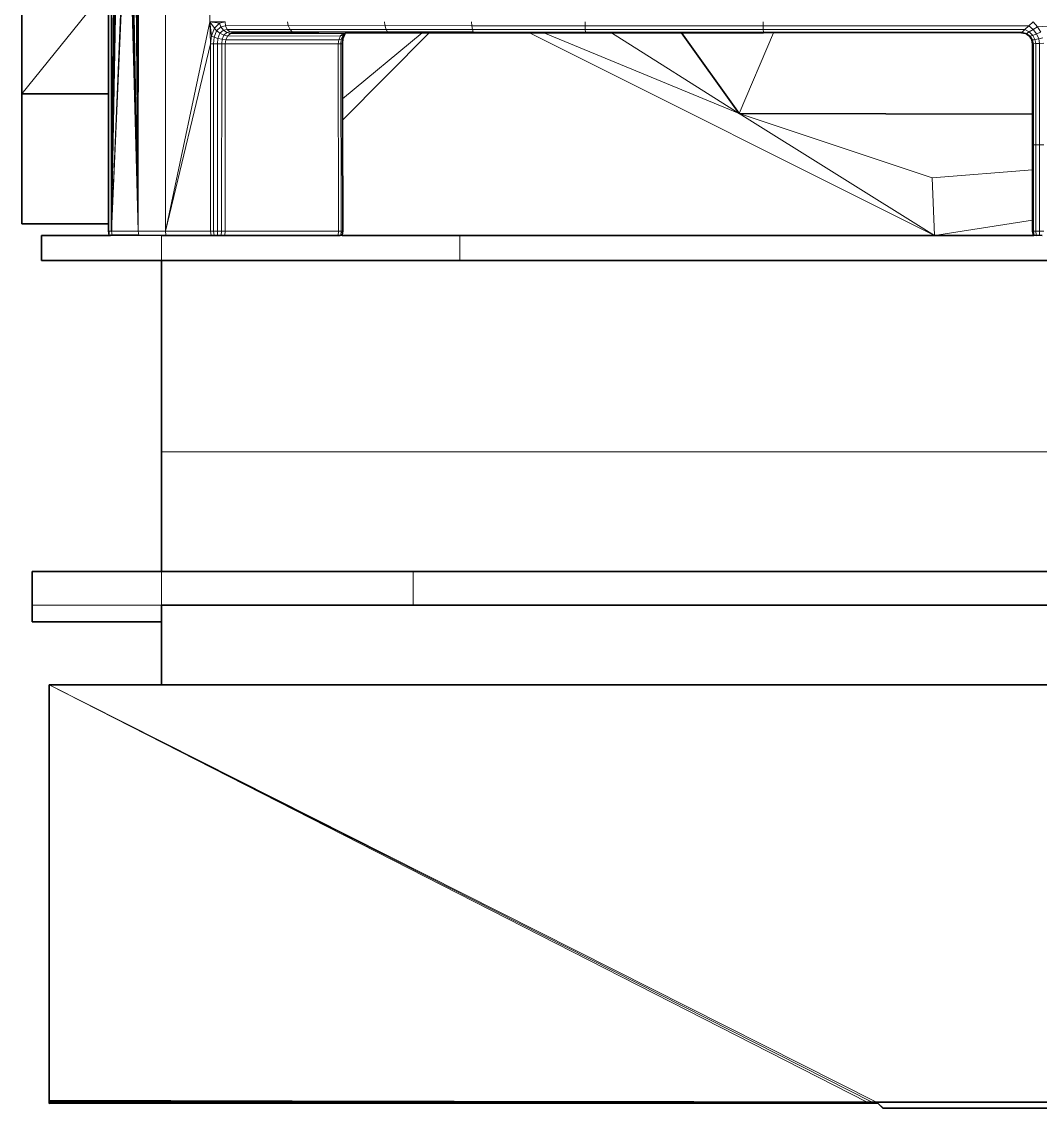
# Model space of a CAD drawing. Header units: inches. Extents: x 1 to 101, y 1 to 36.
# Drawn here: x 77.549 to 82.143, y 5.051 to 9.954 of the extents above; entities that cross this region are included whole.
import ezdxf

# ---------------------------------------------------------------- set-up
doc = ezdxf.new("R2010")
doc.units = ezdxf.units.IN
doc.header["$MEASUREMENT"] = 0
doc.layers.add('Default', color=7, linetype='Continuous')

msp = doc.modelspace()

# ---------------------------------------------------------------- linework, layer by layer
at = {"layer": 'Default', "color": 8, "lineweight": 0, "true_color": 0x7b7b7b, "transparency": 33554687}
for p, q in [((78.0745, 9.2099), (78.0899, 24.8144)), ((78.1973, 24.8144), (78.1974, 9.0087)), ((78.0745, 9.0087), (78.0745, 9.2099)), ((78.1974, 9.0087), (78.0745, 9.0087))]:
    msp.add_line(p, q, dxfattribs=at).dxf.unprotected_set("ltscale", 0)
at = {"layer": 'Default', "color": 251, "lineweight": 0, "true_color": 0x676767, "transparency": 33554687}
for p, q in [((78.0899, 24.8144), (78.0745, 9.2099)), ((78.0745, 9.2099), (78.0432, 16.4043)), ((78.0432, 16.4043), (78.0745, 9.2099)), ((78.0745, 9.2099), (78.0443, 15.4523)), ((78.0443, 15.4523), (78.0745, 9.2099)), ((78.0443, 15.4523), (78.0745, 9.2099)), ((78.0745, 9.2099), (78.0375, 13.5094)), ((78.0375, 13.5094), (78.0745, 9.2099)), ((78.0745, 9.2099), (78.0375, 13.5094)), ((78.0745, 9.0087), (78.0437, 12.5543)), ((78.0745, 9.2099), (78.0745, 9.0087))]:
    msp.add_line(p, q, dxfattribs=at).dxf.unprotected_set("ltscale", 0)
at = {"layer": 'Default', "color": 7, "lineweight": 15, "ltscale": 5.289577, "transparency": 33554687}
for p, q in [((78.0745, 9.2099), (78.0899, 24.8144)), ((78.1973, 24.8144), (78.1974, 9.0087)), ((78.3979, 9.9536), (78.4276, 24.8144)), ((78.0194, 16.41), (77.9535, 9.0087)), ((78.0745, 9.2099), (78.0432, 16.4043)), ((77.9535, 9.0087), (78.0193, 15.462)), ((78.0443, 15.4523), (78.0745, 9.2099)), ((78.0212, 13.5307), (77.9535, 9.0087)), ((78.0745, 9.2099), (78.0375, 13.5094)), ((77.9535, 9.0087), (78.0212, 12.5917)), ((78.0437, 12.5543), (78.0745, 9.0087)), ((78.0219, 10.6724), (77.9535, 9.0087)), ((78.023, 10.6557), (77.9535, 9.0087)), ((78.0745, 9.0087), (78.0422, 10.6466)), ((77.9535, 9.0087), (78.0263, 10.6379)), ((78.03, 10.6294), (78.0745, 9.0087)), ((78.0344, 10.6276), (78.0745, 9.0087)), ((78.0745, 9.0087), (78.0372, 10.6304)), ((78.04, 10.637), (78.0745, 9.0087)), ((77.5487, 9.6289), (77.9399, 10.1121)), ((78.1974, 9.0087), (78.3979, 9.9536)), ((78.4662, 9.9537), (78.3979, 9.9536)), ((78.3979, 9.9536), (78.4003, 9.8537)), ((78.3979, 9.9536), (78.4042, 9.8904)), ((78.4413, 9.9466), (78.3979, 9.9536)), ((78.3979, 9.9536), (78.4187, 9.9243)), ((78.4413, 9.9466), (78.4662, 9.9537)), ((78.4662, 9.9537), (78.4681, 9.9353)), ((78.751, 9.9368), (78.7475, 9.9537)), ((79.1856, 9.9537), (79.1869, 9.9379)), ((79.5782, 9.9537), (79.5791, 9.9353)), ((80.09, 9.9353), (80.0896, 9.9537)), ((80.8935, 9.9537), (80.8937, 9.9353)), ((82.091, 9.935), (82.1105, 9.9538)), ((82.1105, 9.9538), (82.1306, 9.9308)), ((82.1306, 9.9308), (83.3157, 9.9988)), ((78.4042, 9.8904), (78.4187, 9.9243)), ((78.416, 9.8843), (78.4279, 9.912)), ((78.4187, 9.9243), (78.4413, 9.9466)), ((78.4187, 9.9243), (78.4279, 9.912)), ((78.4279, 9.912), (78.447, 9.9306)), ((78.4279, 9.912), (78.4346, 9.9075)), ((78.4346, 9.9075), (78.4428, 9.9022)), ((78.4413, 9.9466), (78.447, 9.9306)), ((78.4428, 9.9022), (78.4584, 9.9157)), ((78.447, 9.9306), (78.4681, 9.9353)), ((78.447, 9.9306), (78.4584, 9.9157)), ((78.4584, 9.9157), (78.4757, 9.9184)), ((78.4584, 9.9157), (78.4736, 9.9051)), ((78.4736, 9.9051), (78.4604, 9.8932)), ((78.4681, 9.9353), (78.751, 9.9368)), ((78.4681, 9.9353), (78.4757, 9.9184)), ((78.4881, 9.9078), (78.4736, 9.9051)), ((78.4736, 9.9051), (78.4897, 9.9003)), ((78.4757, 9.9184), (78.7592, 9.9186)), ((78.4757, 9.9184), (78.4881, 9.9078)), ((78.4881, 9.9078), (78.6155, 9.9076)), ((78.5018, 9.9038), (78.4881, 9.9078)), ((78.5018, 9.9038), (78.4954, 9.902)), ((78.6155, 9.9076), (78.7686, 9.9081)), ((78.751, 9.9368), (79.1869, 9.9379)), ((78.7592, 9.9186), (78.751, 9.9368)), ((78.7592, 9.9186), (79.1928, 9.919)), ((78.7686, 9.9081), (78.7592, 9.9186)), ((78.7686, 9.9081), (79.1993, 9.9082)), ((78.7777, 9.9038), (78.7686, 9.9081)), ((79.387, 9.9038), (78.9956, 9.5094)), ((79.1869, 9.9379), (79.1928, 9.919)), ((79.1869, 9.9379), (79.5791, 9.9353)), ((79.1928, 9.919), (79.1993, 9.9082)), ((79.1928, 9.919), (79.5817, 9.9184)), ((79.1993, 9.9082), (79.2056, 9.9038)), ((79.1993, 9.9082), (79.5854, 9.9073)), ((79.5791, 9.9353), (79.5817, 9.9184)), ((79.5791, 9.9353), (80.09, 9.9353)), ((79.5817, 9.9184), (79.5854, 9.9073)), ((79.5817, 9.9184), (80.0907, 9.9184)), ((79.5854, 9.9073), (79.5894, 9.9038)), ((79.5854, 9.9073), (80.0916, 9.9072)), ((80.7856, 9.54), (79.9033, 9.9037)), ((80.0907, 9.9184), (80.09, 9.9353)), ((80.09, 9.9353), (80.8937, 9.9353)), ((80.0916, 9.9072), (80.0907, 9.9184)), ((80.0907, 9.9184), (80.8939, 9.9183)), ((80.0925, 9.9037), (80.0916, 9.9072)), ((80.0916, 9.9072), (80.8941, 9.9072)), ((80.2096, 9.9037), (80.7856, 9.54)), ((80.9398, 9.9037), (80.7856, 9.54)), ((80.8937, 9.9353), (80.8939, 9.9183)), ((80.8937, 9.9353), (82.091, 9.935)), ((80.8939, 9.9183), (80.8941, 9.9072)), ((80.8939, 9.9183), (82.0736, 9.9182)), ((80.8941, 9.9072), (80.8941, 9.9037)), ((80.8941, 9.9072), (82.0622, 9.9072)), ((80.8941, 9.9037), (80.9398, 9.9037)), ((80.9398, 9.9037), (82.0585, 9.9037)), ((82.0622, 9.9072), (82.0585, 9.9037)), ((82.0585, 9.9037), (82.0585, 9.9023)), ((82.0585, 9.9037), (82.077, 9.9002)), ((82.0622, 9.9072), (82.0736, 9.9182)), ((82.0812, 9.9009), (82.0622, 9.9072)), ((82.0736, 9.9182), (82.091, 9.935)), ((82.0736, 9.9182), (82.0931, 9.9074)), ((82.0812, 9.9009), (82.0931, 9.9074)), ((82.091, 9.935), (82.1109, 9.9184)), ((82.0931, 9.9074), (82.1109, 9.9184)), ((82.0931, 9.9074), (82.1093, 9.892)), ((82.1109, 9.9184), (82.1306, 9.9308)), ((82.1109, 9.9184), (82.1268, 9.8985)), ((82.1268, 9.8985), (82.146, 9.906)), ((82.1306, 9.9308), (82.146, 9.906)), ((78.4042, 9.8904), (78.4003, 9.8537)), ((78.416, 9.8843), (78.4042, 9.8904)), ((78.4132, 9.8537), (78.416, 9.8843)), ((78.4332, 9.8786), (78.416, 9.8843)), ((78.4316, 9.8537), (78.4332, 9.8786)), ((78.4332, 9.8786), (78.4428, 9.9022)), ((78.4524, 9.8744), (78.4332, 9.8786)), ((78.4604, 9.8932), (78.4428, 9.9022)), ((78.4524, 9.8744), (78.451, 9.8537)), ((78.4604, 9.8932), (78.4524, 9.8744)), ((78.469, 9.8721), (78.4524, 9.8744)), ((78.4604, 9.8932), (78.468, 9.8914)), ((78.4666, 9.8537), (78.469, 9.8721)), ((78.4769, 9.8891), (78.468, 9.8914)), ((78.4769, 9.8891), (78.469, 9.8721)), ((78.469, 9.8721), (78.9786, 9.8723)), ((78.4897, 9.9003), (78.4769, 9.8891)), ((78.4769, 9.8891), (78.9872, 9.8893)), ((78.4897, 9.9003), (78.4954, 9.902)), ((78.4897, 9.9003), (79.0002, 9.9005)), ((78.9786, 9.8723), (78.9759, 9.854)), ((78.9786, 9.8723), (78.9872, 9.8893)), ((78.99, 9.8745), (78.9786, 9.8723)), ((78.9872, 9.8893), (79.0002, 9.9005)), ((78.9872, 9.8893), (78.9989, 9.8936)), ((78.9883, 9.8539), (78.99, 9.8745)), ((78.99, 9.8745), (78.9989, 9.8936)), ((78.9965, 9.8786), (78.99, 9.8745)), ((82.077, 9.9002), (82.0812, 9.9009)), ((82.077, 9.9002), (82.077, 9.8988)), ((82.0839, 9.8943), (82.077, 9.9002)), ((82.0978, 9.8885), (82.0812, 9.9009)), ((82.0939, 9.8891), (82.0839, 9.8943)), ((82.0939, 9.8877), (82.0939, 9.8891)), ((82.0939, 9.8891), (82.0978, 9.8885)), ((82.0993, 9.8795), (82.0939, 9.8877)), ((82.0978, 9.8885), (82.1093, 9.892)), ((82.1086, 9.8717), (82.0978, 9.8885)), ((82.105, 9.8721), (82.0993, 9.8795)), ((82.1086, 9.8717), (82.105, 9.8721)), ((82.1144, 9.8726), (82.1086, 9.8717)), ((82.1121, 9.854), (82.1086, 9.8717)), ((82.1093, 9.892), (82.1268, 9.8985)), ((82.1193, 9.8735), (82.1093, 9.892)), ((82.1233, 9.8548), (82.1121, 9.854)), ((82.1144, 9.8726), (82.1193, 9.8735)), ((82.1369, 9.877), (82.1193, 9.8735)), ((82.1233, 9.8548), (82.1193, 9.8735)), ((82.1233, 9.8548), (82.1232, 9.3979)), ((82.1403, 9.8559), (82.1233, 9.8548)), ((82.1268, 9.8985), (82.1369, 9.877)), ((82.1554, 9.8809), (82.1369, 9.877)), ((82.1369, 9.877), (82.1403, 9.8559)), ((82.1403, 9.8559), (82.1401, 9.3979)), ((82.1585, 9.857), (82.1403, 9.8559)), ((78.4003, 9.8537), (78.1974, 9.0087)), ((78.4132, 9.8537), (78.4003, 9.8537)), ((78.4004, 9.0087), (78.4003, 9.8537)), ((78.4316, 9.8537), (78.4132, 9.8537)), ((78.414, 9.0087), (78.4132, 9.8537)), ((78.451, 9.8537), (78.4316, 9.8537)), ((78.4316, 9.0087), (78.4316, 9.8537)), ((78.4502, 9.0087), (78.451, 9.8537)), ((78.451, 9.8537), (78.4666, 9.8537)), ((78.4665, 9.0087), (78.4666, 9.8537)), ((78.4666, 9.8537), (78.9759, 9.854)), ((78.9759, 9.854), (78.9776, 9.0085)), ((78.9883, 9.8539), (78.9759, 9.854)), ((78.9949, 9.8538), (78.9883, 9.8539)), ((78.9903, 9.0085), (78.9883, 9.8539)), ((82.1085, 9.8536), (82.1121, 9.854)), ((82.1121, 9.854), (82.112, 9.3979)), ((81.6657, 8.9897), (80.7856, 9.54)), ((80.7856, 9.54), (81.6552, 9.2491)), ((82.112, 9.3979), (82.1085, 9.3979)), ((82.112, 9.3979), (82.1123, 9.0088)), ((82.1232, 9.3979), (82.112, 9.3979)), ((82.1401, 9.3979), (82.1232, 9.3979)), ((82.1232, 9.3979), (82.1232, 9.0087)), ((82.1401, 9.3979), (82.1394, 9.0087)), ((82.1585, 9.3978), (82.1401, 9.3979)), ((81.6552, 9.2491), (82.1085, 9.2861)), ((81.6657, 8.9897), (81.6552, 9.2491)), ((78.0745, 9.0087), (78.0745, 9.2099)), ((81.6657, 8.9897), (82.1085, 9.0583)), ((77.9535, 9.0087), (77.9399, 9.0087)), ((77.9535, 9.0087), (77.957, 8.99)), ((77.9535, 9.0087), (78.0745, 9.0087)), ((78.1974, 9.0087), (78.0745, 9.0087)), ((78.0745, 9.0087), (78.0775, 8.9903)), ((78.0775, 8.9903), (78.1991, 8.9927)), ((78.1798, 8.9897), (78.1798, 8.8759)), ((78.1991, 8.9927), (78.1974, 9.0087)), ((78.1974, 9.0087), (78.4004, 9.0087)), ((78.2011, 8.9897), (78.1991, 8.9927)), ((78.1991, 8.9927), (78.3904, 8.9897)), ((78.4032, 8.9897), (78.4004, 9.0087)), ((78.4004, 9.0087), (78.414, 9.0087)), ((78.4166, 8.9898), (78.414, 9.0087)), ((78.414, 9.0087), (78.4316, 9.0087)), ((78.4166, 8.9898), (78.4319, 8.9914)), ((78.4316, 9.0087), (78.4319, 8.9914)), ((78.4316, 9.0087), (78.4502, 9.0087)), ((78.4319, 8.9914), (78.432, 8.9897)), ((78.4319, 8.9914), (78.4484, 8.9898)), ((78.4502, 9.0087), (78.4484, 8.9898)), ((78.4665, 9.0087), (78.4502, 9.0087)), ((78.4665, 9.0087), (78.4644, 8.9897)), ((78.9776, 9.0085), (78.4665, 9.0087)), ((78.9755, 8.9897), (78.9776, 9.0085)), ((78.9776, 9.0085), (78.9903, 9.0085)), ((78.9879, 8.9899), (78.9903, 9.0085)), ((78.9903, 9.0085), (78.9967, 9.0085)), ((79.5255, 8.8759), (79.5255, 8.9897)), ((82.1123, 9.0088), (82.1085, 9.0088)), ((82.116, 8.99), (82.1123, 9.0088)), ((82.1123, 9.0088), (82.1232, 9.0087)), ((82.116, 8.99), (82.1246, 8.9916)), ((82.1232, 9.0087), (82.1246, 8.9916)), ((82.1232, 9.0087), (82.1394, 9.0087)), ((82.1252, 8.9897), (82.1246, 8.9916)), ((82.1246, 8.9916), (82.1398, 8.99)), ((82.1394, 9.0087), (82.1398, 8.99)), ((82.1394, 9.0087), (82.1585, 9.0087)), ((100.5311, 8.0125), (78.1798, 8.0125)), ((78.1798, 7.3212), (78.1798, 7.4729)), ((79.3149, 7.4729), (79.3149, 7.3212)), ((77.5964, 7.3212), (78.1798, 7.3212)), ((77.6722, 6.9617), (81.363, 5.0788)), ((81.385, 5.0788), (77.6722, 6.9617)), ((81.4043, 5.0787), (77.6722, 6.9617)), ((80.4139, 5.0801), (77.6722, 5.0877)), ((81.363, 5.0773), (77.6722, 5.0736)), ((81.4341, 5.0513), (81.4331, 5.051))]:
    msp.add_line(p, q, dxfattribs=at)
at = {"layer": 'Default', "color": 252, "lineweight": 0, "true_color": 0x909090, "transparency": 33554687}
for p, q in [((78.1974, 9.0087), (78.1973, 24.8144)), ((78.1973, 24.8144), (78.3979, 9.9536)), ((78.3979, 9.9536), (78.1974, 9.0087)), ((78.1991, 8.9927), (78.1974, 9.0087)), ((78.1974, 9.0087), (78.4004, 9.0087)), ((78.3904, 8.9897), (78.1991, 8.9927)), ((78.4032, 8.9897), (78.3904, 8.9897)), ((78.4004, 9.0087), (78.4032, 8.9897))]:
    msp.add_line(p, q, dxfattribs=at).dxf.unprotected_set("ltscale", 0)
at = {"layer": 'Default', "color": 252, "lineweight": 0, "true_color": 0x919191, "transparency": 33554687}
for p, q in [((78.3979, 9.9536), (78.1973, 24.8144)), ((78.4276, 24.8144), (78.3979, 9.9536)), ((78.1974, 9.0087), (78.3979, 9.9536)), ((78.3979, 9.9536), (78.4003, 9.8537)), ((78.4003, 9.8537), (78.1974, 9.0087)), ((78.1974, 9.0087), (78.4003, 9.8537)), ((78.4004, 9.0087), (78.4003, 9.8537)), ((78.4003, 9.8537), (78.4132, 9.8537)), ((78.4003, 9.8537), (78.4004, 9.0087)), ((78.4132, 9.8537), (78.414, 9.0087)), ((78.4004, 9.0087), (78.1974, 9.0087)), ((78.414, 9.0087), (78.4004, 9.0087))]:
    msp.add_line(p, q, dxfattribs=at).dxf.unprotected_set("ltscale", 0)
at = {"layer": 'Default', "color": 253, "lineweight": 0, "true_color": 0x9e9e9e, "transparency": 33554687}
for p, q in [((78.3979, 9.9536), (78.4276, 24.8144)), ((78.4662, 9.9537), (78.3979, 9.9536))]:
    msp.add_line(p, q, dxfattribs=at).dxf.unprotected_set("ltscale", 0)
at = {"layer": 'Default', "color": 254, "lineweight": 0, "true_color": 0xcccccc, "transparency": 33554687}
for p, q in [((77.9551, 24.5661), (77.9535, 9.0087)), ((77.9399, 9.6289), (77.9399, 10.1121)), ((80.0907, 9.9184), (80.09, 9.9353)), ((80.09, 9.9353), (80.8937, 9.9353)), ((80.0916, 9.9072), (80.0907, 9.9184)), ((80.0907, 9.9184), (80.8939, 9.9183)), ((80.8939, 9.9183), (80.0907, 9.9184)), ((80.8941, 9.9072), (80.0916, 9.9072)), ((80.7856, 9.54), (80.2096, 9.9037)), ((80.2096, 9.9037), (80.5244, 9.9037)), ((80.5244, 9.9037), (80.7856, 9.54)), ((80.8937, 9.9353), (80.8939, 9.9183)), ((80.8939, 9.9183), (80.8941, 9.9072)), ((77.5487, 9.6289), (77.9399, 9.6289)), ((77.5487, 9.0415), (77.5487, 9.6289)), ((77.9399, 9.0415), (77.9399, 9.6289)), ((77.9399, 9.6289), (77.9399, 9.0415)), ((81.6657, 8.9897), (80.7856, 9.54)), ((80.7856, 9.54), (81.6552, 9.2491)), ((81.6552, 9.2491), (80.7856, 9.54)), ((80.7856, 9.54), (82.1085, 9.5364)), ((82.1085, 9.5364), (82.1085, 9.3979)), ((82.1085, 9.3979), (82.1085, 9.2861)), ((82.1085, 9.2861), (82.1085, 9.3979)), ((82.1085, 9.3979), (82.112, 9.3979)), ((82.112, 9.3979), (82.1123, 9.0088)), ((82.1123, 9.0088), (82.112, 9.3979)), ((82.112, 9.3979), (82.1232, 9.3979)), ((82.1232, 9.3979), (82.1232, 9.0087)), ((82.1232, 9.0087), (82.1232, 9.3979)), ((82.1232, 9.3979), (82.1401, 9.3979)), ((82.1401, 9.3979), (82.1394, 9.0087)), ((81.6552, 9.2491), (82.1085, 9.2861)), ((82.1085, 9.2861), (81.6552, 9.2491)), ((82.1085, 9.2861), (82.1085, 9.0583)), ((82.1085, 9.0583), (82.1085, 9.2861)), ((81.6552, 9.2491), (81.6657, 8.9897)), ((81.6657, 8.9897), (81.6552, 9.2491)), ((77.9399, 9.0415), (77.5487, 9.0415)), ((77.9399, 9.0087), (77.9399, 9.0415)), ((82.1085, 9.0583), (81.6657, 8.9897)), ((81.6657, 8.9897), (82.1085, 9.0583)), ((82.1085, 9.0583), (82.1085, 9.0088)), ((82.1085, 9.0088), (82.1085, 9.0583)), ((77.6372, 8.8759), (77.6372, 8.9897)), ((77.6372, 8.9897), (77.943, 8.9897)), ((77.9535, 9.0087), (77.9399, 9.0087)), ((77.943, 8.9897), (77.9472, 8.9897)), ((77.9472, 8.9897), (77.9504, 8.9899)), ((77.9504, 8.9899), (77.957, 8.99)), ((77.957, 8.99), (78.0775, 8.9903)), ((78.0775, 8.9903), (78.1798, 8.9897)), ((78.1798, 8.9897), (78.1798, 8.8759)), ((79.5255, 8.8759), (79.5255, 8.9897)), ((79.5255, 8.9897), (81.6657, 8.9897)), ((82.1123, 8.9897), (81.6657, 8.9897)), ((81.6657, 8.9897), (82.1123, 8.9897)), ((82.1085, 9.0088), (82.1123, 8.9897)), ((82.1123, 9.0088), (82.1085, 9.0088)), ((82.1232, 9.0087), (82.1123, 9.0088)), ((82.1123, 8.9897), (82.116, 8.99)), ((82.116, 8.99), (82.1252, 8.9897)), ((82.1394, 9.0087), (82.1232, 9.0087)), ((82.1252, 8.9897), (82.1398, 8.99)), ((82.1398, 8.99), (82.151, 8.9897)), ((78.1798, 8.8759), (77.6372, 8.8759)), ((78.1798, 8.0125), (78.1798, 8.8759)), ((78.1798, 8.8759), (79.5255, 8.8759)), ((98.9519, 8.8759), (79.5255, 8.8759)), ((79.5255, 8.8759), (98.9519, 8.8759)), ((100.5311, 8.0125), (78.1798, 8.0125)), ((78.1798, 8.0125), (100.5311, 8.0125)), ((78.1798, 7.4729), (78.1798, 8.0125)), ((77.5964, 7.3212), (77.5964, 7.4729)), ((77.5964, 7.4729), (78.1798, 7.4729)), ((79.3149, 7.4729), (78.1798, 7.4729)), ((78.1798, 7.4729), (78.1798, 7.3212)), ((99.2083, 7.4729), (79.3149, 7.4729)), ((79.3149, 7.3212), (79.3149, 7.4729)), ((79.3149, 7.4729), (99.2083, 7.4729)), ((78.1798, 7.3212), (77.5964, 7.3212)), ((78.1798, 7.3212), (79.3149, 7.3212)), ((78.1798, 7.2466), (78.1798, 7.3212)), ((79.3149, 7.3212), (99.2083, 7.3212)), ((99.2083, 7.3212), (79.3149, 7.3212)), ((78.1798, 6.9617), (78.1798, 7.2466)), ((77.6722, 5.0877), (77.6722, 6.9617)), ((77.6722, 6.9617), (81.363, 5.0788)), ((81.363, 5.0788), (77.6722, 6.9617)), ((77.6722, 6.9617), (81.385, 5.0788)), ((81.4043, 5.0787), (77.6722, 6.9617)), ((77.6722, 6.9617), (78.1798, 6.9617)), ((81.385, 5.0788), (77.6722, 6.9617)), ((77.6722, 6.9617), (81.4043, 5.0787)), ((100.5311, 6.9617), (78.1798, 6.9617)), ((78.1798, 6.9617), (100.5311, 6.9617)), ((80.4139, 5.0801), (77.6722, 5.0877)), ((80.5801, 5.0799), (80.4139, 5.0801)), ((81.363, 5.0788), (80.5801, 5.0799)), ((81.3645, 5.0787), (81.363, 5.0788)), ((81.3661, 5.0787), (81.3645, 5.0787)), ((81.385, 5.0788), (81.3661, 5.0787)), ((81.4043, 5.0787), (81.385, 5.0788)), ((81.4058, 5.0788), (81.4043, 5.0787)), ((81.5233, 5.0778), (81.4058, 5.0788)), ((81.5391, 5.0787), (81.5233, 5.0778)), ((97.2122, 5.0787), (81.5391, 5.0787))]:
    msp.add_line(p, q, dxfattribs=at).dxf.unprotected_set("ltscale", 0)
at = {"layer": 'Default', "color": 251, "lineweight": 0, "true_color": 0x626262, "transparency": 33554687}
for p, q in [((77.9535, 9.0087), (77.9551, 24.5661)), ((77.9535, 9.0087), (78.0194, 16.41)), ((78.0194, 16.41), (77.9535, 9.0087)), ((78.0193, 15.462), (77.9535, 9.0087)), ((77.9535, 9.0087), (78.0193, 15.462)), ((78.0212, 13.5307), (77.9535, 9.0087)), ((77.9535, 9.0087), (78.0212, 13.5307)), ((78.0212, 12.5917), (77.9535, 9.0087)), ((77.9535, 9.0087), (78.0212, 12.5917)), ((78.0219, 10.6724), (77.9535, 9.0087)), ((77.9535, 9.0087), (78.0263, 10.6379)), ((78.03, 10.6294), (78.0745, 9.0087)), ((78.0745, 9.0087), (77.9535, 9.0087))]:
    msp.add_line(p, q, dxfattribs=at).dxf.unprotected_set("ltscale", 0)
at = {"layer": 'Default', "color": 7, "lineweight": 35, "ltscale": 5.289577, "transparency": 33554687}
for p, q in [((77.9551, 24.5661), (77.9535, 9.0087)), ((77.5487, 9.6289), (77.5487, 10.7771)), ((77.9399, 10.1121), (77.9399, 9.6289)), ((78.5018, 9.9038), (78.7777, 9.9038)), ((78.7777, 9.9038), (79.0002, 9.9005)), ((79.0071, 9.9022), (79.0135, 9.9038)), ((79.0135, 9.9038), (79.2056, 9.9038)), ((79.2056, 9.9038), (79.3545, 9.9038)), ((79.3545, 9.9038), (79.387, 9.9038)), ((79.387, 9.9038), (79.5894, 9.9038)), ((79.5894, 9.9038), (79.8388, 9.9037)), ((79.8388, 9.9037), (79.9033, 9.9037)), ((79.9033, 9.9037), (80.0925, 9.9037)), ((80.0925, 9.9037), (80.1798, 9.9037)), ((80.1798, 9.9037), (80.1811, 9.9036)), ((80.1811, 9.9036), (80.2096, 9.9037)), ((80.2096, 9.9037), (80.5244, 9.9037)), ((80.7856, 9.54), (80.5244, 9.9037)), ((80.5244, 9.9037), (80.8941, 9.9037)), ((78.9965, 9.8786), (78.9949, 9.8538)), ((79.0054, 9.8993), (78.9965, 9.8786)), ((78.9989, 9.8936), (79.0054, 9.8993)), ((79.0002, 9.9005), (79.0016, 9.901)), ((79.0016, 9.901), (79.0071, 9.9022)), ((79.0054, 9.8993), (79.0071, 9.9022)), ((82.105, 9.8721), (82.105, 9.8708)), ((82.1085, 9.8536), (82.105, 9.8708)), ((78.9954, 9.6064), (78.9949, 9.8538)), ((82.1085, 9.8536), (82.1085, 9.5364)), ((77.9399, 9.6289), (77.5487, 9.6289)), ((77.5487, 9.0415), (77.5487, 9.6289)), ((77.9399, 9.6289), (77.9399, 9.0415)), ((78.9956, 9.5094), (78.9954, 9.6064)), ((82.1085, 9.5364), (80.7856, 9.54)), ((82.1085, 9.5364), (82.1085, 9.3979)), ((78.9967, 9.0085), (78.9956, 9.5094)), ((82.1085, 9.3979), (82.1085, 9.2861)), ((82.1085, 9.2861), (82.1085, 9.0583)), ((77.9399, 9.0415), (77.5487, 9.0415)), ((77.9399, 9.0415), (77.9399, 9.0087)), ((82.1085, 9.0583), (82.1085, 9.0088)), ((77.6372, 8.8759), (77.6372, 8.9897)), ((77.6372, 8.9897), (77.943, 8.9897)), ((77.9409, 9.0034), (77.9399, 9.0087)), ((77.9416, 8.9983), (77.9409, 9.0034)), ((77.943, 8.9897), (77.9416, 8.9983)), ((77.943, 8.9897), (77.9472, 8.9897)), ((77.9472, 8.9897), (77.9504, 8.9899)), ((77.9504, 8.9899), (77.957, 8.99)), ((77.957, 8.99), (78.0775, 8.9903)), ((78.0775, 8.9903), (78.1798, 8.9897)), ((78.2011, 8.9897), (78.1798, 8.9897)), ((78.2011, 8.9897), (78.3904, 8.9897)), ((78.4032, 8.9897), (78.3904, 8.9897)), ((78.4121, 8.9897), (78.4032, 8.9897)), ((78.4121, 8.9897), (78.4166, 8.9898)), ((78.432, 8.9897), (78.4166, 8.9898)), ((78.4484, 8.9898), (78.432, 8.9897)), ((78.4484, 8.9898), (78.4537, 8.9897)), ((78.4644, 8.9897), (78.4537, 8.9897)), ((78.9755, 8.9897), (78.4644, 8.9897)), ((78.9838, 8.9897), (78.9755, 8.9897)), ((78.9838, 8.9897), (78.9879, 8.9899)), ((78.9879, 8.9899), (78.9939, 8.9897)), ((78.9948, 8.9917), (78.9939, 8.9897)), ((79.5255, 8.9897), (78.9939, 8.9897)), ((78.9967, 9.0085), (78.9948, 8.9917)), ((81.6657, 8.9897), (79.5255, 8.9897)), ((82.1123, 8.9897), (81.6657, 8.9897)), ((82.1085, 9.0088), (82.1123, 8.9897)), ((82.1123, 8.9897), (82.116, 8.99)), ((82.1252, 8.9897), (82.116, 8.99)), ((82.1398, 8.99), (82.1252, 8.9897)), ((82.1398, 8.99), (82.151, 8.9897)), ((78.1798, 8.8759), (77.6372, 8.8759)), ((78.1798, 8.0125), (78.1798, 8.8759)), ((78.1798, 8.8759), (79.5255, 8.8759)), ((98.9519, 8.8759), (79.5255, 8.8759)), ((78.1798, 7.4729), (78.1798, 8.0125)), ((77.5964, 7.4729), (78.1798, 7.4729)), ((77.5964, 7.4729), (77.5964, 7.3212)), ((78.1798, 7.4729), (79.3149, 7.4729)), ((99.2083, 7.4729), (79.3149, 7.4729)), ((77.5964, 7.2466), (77.5964, 7.3212)), ((79.3149, 7.3212), (78.1798, 7.3212)), ((78.1798, 7.3212), (78.1798, 7.2466)), ((79.3149, 7.3212), (99.2083, 7.3212)), ((78.1798, 7.2466), (77.5964, 7.2466)), ((78.1798, 7.2466), (78.1798, 6.9617)), ((77.6722, 5.0877), (77.6722, 6.9617)), ((77.6722, 6.9617), (78.1798, 6.9617)), ((78.1798, 6.9617), (100.5311, 6.9617)), ((77.6722, 5.0877), (77.6722, 5.0843)), ((77.6722, 5.0773), (77.6722, 5.0843)), ((77.6722, 5.0843), (80.4139, 5.0801)), ((77.6722, 5.0736), (77.6722, 5.0773)), ((77.6722, 5.0773), (81.363, 5.0773)), ((81.4099, 5.0736), (77.6722, 5.0736)), ((77.6722, 5.0736), (77.6722, 5.0723)), ((77.6722, 5.0723), (81.4099, 5.0736)), ((80.4139, 5.0801), (80.5801, 5.0799)), ((80.5801, 5.0799), (81.363, 5.0773)), ((81.363, 5.0788), (80.5801, 5.0799)), ((81.363, 5.0773), (81.363, 5.0788)), ((81.3645, 5.0787), (81.363, 5.0788)), ((81.363, 5.0773), (81.3645, 5.0787)), ((81.3661, 5.0787), (81.3645, 5.0787)), ((81.385, 5.0788), (81.3661, 5.0787)), ((81.4043, 5.0787), (81.385, 5.0788)), ((81.4058, 5.0788), (81.4043, 5.0787)), ((81.4058, 5.0773), (81.4043, 5.0787)), ((81.4058, 5.0788), (81.4058, 5.0773)), ((81.5233, 5.0778), (81.4058, 5.0788)), ((81.4058, 5.0773), (81.5233, 5.0778)), ((81.4099, 5.0736), (81.4058, 5.0773)), ((81.4099, 5.0736), (81.4112, 5.0723)), ((81.4341, 5.0513), (81.4112, 5.0723)), ((81.4112, 5.0723), (81.4331, 5.051)), ((81.4331, 5.051), (97.3178, 5.051)), ((81.4341, 5.0513), (97.3178, 5.051)), ((81.5391, 5.0787), (81.5233, 5.0778)), ((97.2122, 5.0787), (81.5391, 5.0787))]:
    msp.add_line(p, q, dxfattribs=at)
at = {"layer": 'Default', "color": 251, "lineweight": 0, "transparency": 33554687}
for p, q in [((78.0437, 12.5543), (78.0745, 9.0087)), ((78.0745, 9.0087), (78.0422, 10.6466)), ((78.4502, 9.0087), (78.451, 9.8537)), ((78.451, 9.8537), (78.4666, 9.8537)), ((78.4666, 9.8537), (78.4665, 9.0087)), ((78.4665, 9.0087), (78.4502, 9.0087))]:
    msp.add_line(p, q, dxfattribs=at).dxf.unprotected_set("ltscale", 0)
at = {"layer": 'Default', "color": 253, "lineweight": 0, "true_color": 0xa3a3a3, "transparency": 33554687}
for p, q in [((77.5487, 9.6289), (77.5487, 10.7771)), ((77.9399, 10.1121), (77.5487, 9.6289)), ((77.5487, 9.6289), (77.9399, 10.1121)), ((77.9399, 10.1121), (77.9399, 9.6289)), ((78.751, 9.9368), (79.1869, 9.9379)), ((78.7592, 9.9186), (78.751, 9.9368)), ((79.1928, 9.919), (78.7592, 9.9186)), ((79.1869, 9.9379), (79.1928, 9.919)), ((77.9399, 9.6289), (77.5487, 9.6289))]:
    msp.add_line(p, q, dxfattribs=at).dxf.unprotected_set("ltscale", 0)
at = {"layer": 'Default', "color": 253, "lineweight": 0, "true_color": 0xa0a0a0, "transparency": 33554687}
for p, q in [((78.4681, 9.9353), (78.4662, 9.9537)), ((78.7475, 9.9537), (78.751, 9.9368)), ((78.751, 9.9368), (78.4681, 9.9353))]:
    msp.add_line(p, q, dxfattribs=at).dxf.unprotected_set("ltscale", 0)
at = {"layer": 'Default', "color": 251, "lineweight": 0, "true_color": 0x4a4a4a, "transparency": 33554687}
for p, q in [((78.751, 9.9368), (78.7475, 9.9537)), ((79.1856, 9.9537), (79.1869, 9.9379)), ((79.1869, 9.9379), (78.751, 9.9368))]:
    msp.add_line(p, q, dxfattribs=at).dxf.unprotected_set("ltscale", 0)
at = {"layer": 'Default', "color": 9, "lineweight": 0, "true_color": 0xc1c1c1, "transparency": 33554687}
for p, q in [((79.1869, 9.9379), (79.1856, 9.9537)), ((79.5782, 9.9537), (79.5791, 9.9353)), ((79.5791, 9.9353), (79.1869, 9.9379)), ((78.1798, 8.8759), (78.1798, 8.9897)), ((78.1798, 8.9897), (78.2011, 8.9897)), ((78.2011, 8.9897), (78.3904, 8.9897)), ((78.3904, 8.9897), (78.4032, 8.9897)), ((78.4032, 8.9897), (78.4121, 8.9897)), ((78.4121, 8.9897), (78.4166, 8.9898)), ((78.4166, 8.9898), (78.432, 8.9897)), ((78.432, 8.9897), (78.4484, 8.9898)), ((78.4484, 8.9898), (78.4537, 8.9897)), ((78.4537, 8.9897), (78.4644, 8.9897)), ((78.4644, 8.9897), (78.9755, 8.9897)), ((78.9755, 8.9897), (78.9838, 8.9897)), ((78.9838, 8.9897), (78.9879, 8.9899)), ((78.9879, 8.9899), (78.9939, 8.9897)), ((78.9939, 8.9897), (79.5255, 8.9897)), ((79.5255, 8.9897), (79.5255, 8.8759)), ((79.5255, 8.8759), (78.1798, 8.8759))]:
    msp.add_line(p, q, dxfattribs=at).dxf.unprotected_set("ltscale", 0)
at = {"layer": 'Default', "color": 9, "lineweight": 0, "true_color": 0xc9c9c9, "transparency": 33554687}
for p, q in [((79.5791, 9.9353), (79.5782, 9.9537)), ((80.09, 9.9353), (80.0896, 9.9537)), ((80.0896, 9.9537), (80.09, 9.9353)), ((80.8935, 9.9537), (80.8937, 9.9353)), ((80.09, 9.9353), (79.5791, 9.9353)), ((80.8937, 9.9353), (80.09, 9.9353)), ((82.1394, 9.0087), (82.1401, 9.3979)), ((82.1401, 9.3979), (82.1585, 9.3978)), ((82.1585, 9.0087), (82.1394, 9.0087)), ((81.4058, 5.0773), (81.5233, 5.0778)), ((81.4099, 5.0736), (81.4058, 5.0773)), ((81.4112, 5.0723), (81.4099, 5.0736)), ((81.4341, 5.0513), (81.4112, 5.0723)), ((97.3178, 5.051), (81.4341, 5.0513)), ((81.5233, 5.0778), (81.5391, 5.0787)), ((81.5391, 5.0787), (97.2122, 5.0787))]:
    msp.add_line(p, q, dxfattribs=at).dxf.unprotected_set("ltscale", 0)
at = {"layer": 'Default', "color": 9, "lineweight": 0, "true_color": 0xc8c8c8, "transparency": 33554687}
for p, q in [((80.8937, 9.9353), (80.8935, 9.9537)), ((82.1105, 9.9538), (82.091, 9.935)), ((80.7856, 9.54), (80.5244, 9.9037)), ((80.5244, 9.9037), (80.8941, 9.9037)), ((80.7856, 9.54), (80.9398, 9.9037)), ((80.9398, 9.9037), (80.7856, 9.54)), ((82.091, 9.935), (80.8937, 9.9353)), ((80.8939, 9.9183), (80.8937, 9.9353)), ((80.8937, 9.9353), (82.091, 9.935)), ((80.8941, 9.9072), (80.8939, 9.9183)), ((80.8939, 9.9183), (82.0736, 9.9182)), ((82.0736, 9.9182), (80.8939, 9.9183)), ((82.0622, 9.9072), (80.8941, 9.9072)), ((80.8941, 9.9037), (80.9398, 9.9037)), ((80.9398, 9.9037), (82.0585, 9.9037)), ((82.0585, 9.9037), (82.0585, 9.9023)), ((82.0736, 9.9182), (82.0622, 9.9072)), ((82.091, 9.935), (82.0736, 9.9182)), ((82.0585, 9.9023), (82.077, 9.8988)), ((82.077, 9.8988), (82.077, 9.9002)), ((82.077, 9.9002), (82.0839, 9.8943)), ((82.0839, 9.8943), (82.0939, 9.8877)), ((82.0939, 9.8877), (82.0993, 9.8795)), ((82.0993, 9.8795), (82.105, 9.8721)), ((82.105, 9.8721), (82.105, 9.8708)), ((82.105, 9.8708), (82.1085, 9.8536)), ((82.1121, 9.854), (82.1233, 9.8548)), ((82.1233, 9.8548), (82.1232, 9.3979)), ((82.1232, 9.3979), (82.1233, 9.8548)), ((82.1233, 9.8548), (82.1403, 9.8559)), ((82.1401, 9.3979), (82.1403, 9.8559)), ((82.1403, 9.8559), (82.1401, 9.3979)), ((82.1403, 9.8559), (82.1585, 9.857)), ((82.1085, 9.8536), (82.1121, 9.854)), ((82.1085, 9.8536), (82.1085, 9.5364)), ((82.1085, 9.5364), (82.1085, 9.8536)), ((82.1121, 9.854), (82.112, 9.3979)), ((82.112, 9.3979), (82.1121, 9.854)), ((82.1085, 9.5364), (80.7856, 9.54)), ((82.1085, 9.3979), (82.1085, 9.5364)), ((82.112, 9.3979), (82.1085, 9.3979)), ((82.1232, 9.3979), (82.112, 9.3979)), ((82.1401, 9.3979), (82.1232, 9.3979)), ((82.1585, 9.3978), (82.1401, 9.3979))]:
    msp.add_line(p, q, dxfattribs=at).dxf.unprotected_set("ltscale", 0)
at = {"layer": 'Default', "color": 9, "lineweight": 0, "true_color": 0xcbcbcb, "transparency": 33554687}
for p, q in [((82.1306, 9.9308), (82.1105, 9.9538)), ((83.3157, 9.9988), (82.1306, 9.9308)), ((82.1306, 9.9308), (83.3157, 9.9988)), ((82.146, 9.906), (82.1306, 9.9308)), ((78.4316, 9.0087), (78.4316, 9.8537)), ((78.4316, 9.8537), (78.451, 9.8537)), ((78.451, 9.8537), (78.4502, 9.0087)), ((78.4502, 9.0087), (78.4316, 9.0087))]:
    msp.add_line(p, q, dxfattribs=at).dxf.unprotected_set("ltscale", 0)
at = {"layer": 'Default', "color": 252, "lineweight": 0, "true_color": 0x929292, "transparency": 33554687}
for p, q in [((78.4681, 9.9353), (78.751, 9.9368)), ((78.4757, 9.9184), (78.4681, 9.9353)), ((78.4757, 9.9184), (78.7592, 9.9186)), ((78.7592, 9.9186), (78.4757, 9.9184)), ((78.4881, 9.9078), (78.4757, 9.9184)), ((78.6155, 9.9076), (78.4881, 9.9078)), ((78.7686, 9.9081), (78.6155, 9.9076)), ((78.751, 9.9368), (78.7592, 9.9186)), ((78.7592, 9.9186), (78.7686, 9.9081))]:
    msp.add_line(p, q, dxfattribs=at).dxf.unprotected_set("ltscale", 0)
at = {"layer": 'Default', "color": 8, "lineweight": 0, "true_color": 0x7c7c7c, "transparency": 33554687}
for p, q in [((78.5018, 9.9038), (78.4881, 9.9078)), ((78.4881, 9.9078), (78.6155, 9.9076)), ((78.7777, 9.9038), (78.5018, 9.9038)), ((78.6155, 9.9076), (78.7686, 9.9081)), ((78.7686, 9.9081), (79.1993, 9.9082)), ((78.7777, 9.9038), (78.7686, 9.9081)), ((78.7686, 9.9081), (78.7777, 9.9038)), ((79.0002, 9.9005), (78.7777, 9.9038)), ((79.0135, 9.9038), (79.0071, 9.9022)), ((79.2056, 9.9038), (79.0135, 9.9038)), ((79.1993, 9.9082), (79.2056, 9.9038)), ((79.0016, 9.901), (79.0002, 9.9005)), ((79.0071, 9.9022), (79.0016, 9.901))]:
    msp.add_line(p, q, dxfattribs=at).dxf.unprotected_set("ltscale", 0)
at = {"layer": 'Default', "color": 8, "lineweight": 0, "true_color": 0x797979, "transparency": 33554687}
for p, q in [((78.4954, 9.902), (78.5018, 9.9038)), ((78.5018, 9.9038), (78.7777, 9.9038)), ((78.7777, 9.9038), (79.0002, 9.9005)), ((78.4897, 9.9003), (78.4954, 9.902)), ((79.0002, 9.9005), (78.4897, 9.9003))]:
    msp.add_line(p, q, dxfattribs=at).dxf.unprotected_set("ltscale", 0)
at = {"layer": 'Default', "color": 251, "lineweight": 0, "true_color": 0x575757, "transparency": 33554687}
for p, q in [((78.7592, 9.9186), (79.1928, 9.919)), ((78.7686, 9.9081), (78.7592, 9.9186)), ((79.1993, 9.9082), (78.7686, 9.9081)), ((79.1928, 9.919), (79.1993, 9.9082))]:
    msp.add_line(p, q, dxfattribs=at).dxf.unprotected_set("ltscale", 0)
at = {"layer": 'Default', "color": 8, "lineweight": 0, "true_color": 0x7a7a7a, "transparency": 33554687}
for p, q in [((79.3545, 9.9038), (78.9954, 9.6064)), ((79.0071, 9.9022), (79.0135, 9.9038)), ((79.0135, 9.9038), (79.2056, 9.9038)), ((79.2056, 9.9038), (79.3545, 9.9038)), ((78.469, 9.8721), (78.4769, 9.8891)), ((78.9786, 9.8723), (78.469, 9.8721)), ((78.4769, 9.8891), (78.9872, 9.8893)), ((78.9872, 9.8893), (78.9786, 9.8723)), ((78.9949, 9.8538), (78.9965, 9.8786)), ((78.9965, 9.8786), (79.0054, 9.8993)), ((79.0054, 9.8993), (79.0071, 9.9022)), ((78.9954, 9.6064), (78.9949, 9.8538)), ((78.0745, 9.0087), (78.1974, 9.0087)), ((78.0775, 8.9903), (78.0745, 9.0087)), ((78.1991, 8.9927), (78.0775, 8.9903)), ((78.1974, 9.0087), (78.1991, 8.9927))]:
    msp.add_line(p, q, dxfattribs=at).dxf.unprotected_set("ltscale", 0)
at = {"layer": 'Default', "color": 8, "lineweight": 0, "true_color": 0x707070, "transparency": 33554687}
for p, q in [((78.9954, 9.6064), (79.3545, 9.9038)), ((79.387, 9.9038), (78.9956, 9.5094)), ((79.3545, 9.9038), (79.387, 9.9038)), ((78.9956, 9.5094), (78.9954, 9.6064))]:
    msp.add_line(p, q, dxfattribs=at).dxf.unprotected_set("ltscale", 0)
at = {"layer": 'Default', "color": 8, "lineweight": 0, "true_color": 0x7d7d7d, "transparency": 33554687}
for p, q in [((78.9956, 9.5094), (79.387, 9.9038)), ((79.2056, 9.9038), (79.1993, 9.9082)), ((79.1993, 9.9082), (79.5854, 9.9073)), ((79.3545, 9.9038), (79.2056, 9.9038)), ((79.387, 9.9038), (79.3545, 9.9038)), ((79.5894, 9.9038), (79.387, 9.9038)), ((79.387, 9.9038), (79.5894, 9.9038)), ((79.5854, 9.9073), (79.5817, 9.9184)), ((79.5817, 9.9184), (80.0907, 9.9184)), ((79.5894, 9.9038), (79.5854, 9.9073)), ((79.5854, 9.9073), (80.0916, 9.9072)), ((79.5854, 9.9073), (79.5894, 9.9038)), ((80.0916, 9.9072), (79.5854, 9.9073)), ((79.8388, 9.9037), (79.5894, 9.9038)), ((79.5894, 9.9038), (79.8388, 9.9037)), ((79.9033, 9.9037), (79.8388, 9.9037)), ((79.8388, 9.9037), (81.6657, 8.9897)), ((80.0925, 9.9037), (79.9033, 9.9037)), ((80.0907, 9.9184), (80.0916, 9.9072)), ((80.0916, 9.9072), (80.0925, 9.9037)), ((78.9967, 9.0085), (78.9956, 9.5094)), ((78.9939, 8.9897), (78.9948, 8.9917)), ((79.5255, 8.9897), (78.9939, 8.9897)), ((78.9948, 8.9917), (78.9967, 9.0085)), ((81.6657, 8.9897), (79.5255, 8.9897))]:
    msp.add_line(p, q, dxfattribs=at).dxf.unprotected_set("ltscale", 0)
at = {"layer": 'Default', "color": 253, "lineweight": 0, "true_color": 0xababab, "transparency": 33554687}
for p, q in [((79.1928, 9.919), (79.1869, 9.9379)), ((79.1869, 9.9379), (79.5791, 9.9353)), ((79.5817, 9.9184), (79.1928, 9.919)), ((79.5791, 9.9353), (79.5817, 9.9184))]:
    msp.add_line(p, q, dxfattribs=at).dxf.unprotected_set("ltscale", 0)
at = {"layer": 'Default', "color": 251, "lineweight": 0, "true_color": 0x6d6d6d, "transparency": 33554687}
for p, q in [((79.1993, 9.9082), (79.1928, 9.919)), ((79.1928, 9.919), (79.5817, 9.9184)), ((79.5854, 9.9073), (79.1993, 9.9082)), ((79.5817, 9.9184), (79.5854, 9.9073))]:
    msp.add_line(p, q, dxfattribs=at).dxf.unprotected_set("ltscale", 0)
at = {"layer": 'Default', "color": 9, "lineweight": 0, "true_color": 0xbcbcbc, "transparency": 33554687}
for p, q in [((79.5817, 9.9184), (79.5791, 9.9353)), ((79.5791, 9.9353), (80.09, 9.9353)), ((80.0907, 9.9184), (79.5817, 9.9184)), ((81.6657, 8.9897), (79.8388, 9.9037)), ((79.8388, 9.9037), (79.9033, 9.9037)), ((79.9033, 9.9037), (80.7856, 9.54)), ((80.09, 9.9353), (80.0907, 9.9184)), ((80.7856, 9.54), (81.6657, 8.9897))]:
    msp.add_line(p, q, dxfattribs=at).dxf.unprotected_set("ltscale", 0)
at = {"layer": 'Default', "color": 9, "lineweight": 0, "true_color": 0xbdbdbd, "transparency": 33554687}
for p, q in [((80.7856, 9.54), (79.9033, 9.9037)), ((79.9033, 9.9037), (80.0925, 9.9037)), ((80.0925, 9.9037), (80.1798, 9.9037)), ((80.1798, 9.9037), (80.1811, 9.9036)), ((80.1811, 9.9036), (80.2096, 9.9037)), ((80.2096, 9.9037), (80.7856, 9.54)), ((78.1798, 7.4729), (79.3149, 7.4729)), ((78.1798, 7.3212), (78.1798, 7.4729)), ((79.3149, 7.4729), (79.3149, 7.3212)), ((79.3149, 7.3212), (78.1798, 7.3212))]:
    msp.add_line(p, q, dxfattribs=at).dxf.unprotected_set("ltscale", 0)
at = {"layer": 'Default', "color": 253, "lineweight": 0, "true_color": 0xb5b5b5, "transparency": 33554687}
for p, q in [((80.0925, 9.9037), (80.0916, 9.9072)), ((80.0916, 9.9072), (80.8941, 9.9072)), ((80.1798, 9.9037), (80.0925, 9.9037)), ((80.1811, 9.9036), (80.1798, 9.9037)), ((80.2096, 9.9037), (80.1811, 9.9036)), ((80.5244, 9.9037), (80.2096, 9.9037)), ((80.8941, 9.9037), (80.5244, 9.9037)), ((80.8941, 9.9072), (80.8941, 9.9037))]:
    msp.add_line(p, q, dxfattribs=at).dxf.unprotected_set("ltscale", 0)
at = {"layer": 'Default', "color": 253, "lineweight": 0, "true_color": 0xb4b4b4, "transparency": 33554687}
for p, q in [((80.8941, 9.9037), (80.8941, 9.9072)), ((80.8941, 9.9072), (82.0622, 9.9072)), ((80.9398, 9.9037), (80.8941, 9.9037)), ((82.0585, 9.9037), (80.9398, 9.9037)), ((82.0622, 9.9072), (82.0585, 9.9037))]:
    msp.add_line(p, q, dxfattribs=at).dxf.unprotected_set("ltscale", 0)
at = {"layer": 'Default', "color": 253, "lineweight": 0, "true_color": 0xa8a8a8, "transparency": 33554687}
for p, q in [((78.4666, 9.8537), (78.469, 9.8721)), ((78.469, 9.8721), (78.9786, 9.8723)), ((78.9786, 9.8723), (78.9759, 9.854)), ((78.9759, 9.854), (78.4666, 9.8537)), ((78.4644, 8.9897), (78.4665, 9.0087)), ((78.9755, 8.9897), (78.4644, 8.9897)), ((78.4665, 9.0087), (78.9776, 9.0085)), ((78.9776, 9.0085), (78.9755, 8.9897))]:
    msp.add_line(p, q, dxfattribs=at).dxf.unprotected_set("ltscale", 0)
at = {"layer": 'Default', "color": 251, "lineweight": 0, "true_color": 0x595959, "transparency": 33554687}
for p, q in [((78.4769, 9.8891), (78.4897, 9.9003)), ((78.9872, 9.8893), (78.4769, 9.8891)), ((78.4897, 9.9003), (79.0002, 9.9005)), ((79.0002, 9.9005), (78.9872, 9.8893))]:
    msp.add_line(p, q, dxfattribs=at).dxf.unprotected_set("ltscale", 0)
at = {"layer": 'Default', "color": 9, "lineweight": 0, "true_color": 0xc4c4c4, "transparency": 33554687}
for p, q in [((78.414, 9.0087), (78.4132, 9.8537)), ((78.4132, 9.8537), (78.4316, 9.8537)), ((78.4316, 9.8537), (78.4316, 9.0087)), ((78.4316, 9.0087), (78.414, 9.0087))]:
    msp.add_line(p, q, dxfattribs=at).dxf.unprotected_set("ltscale", 0)
at = {"layer": 'Default', "color": 253, "lineweight": 0, "true_color": 0xaaaaaa, "transparency": 33554687}
for p, q in [((78.4665, 9.0087), (78.4666, 9.8537)), ((78.4666, 9.8537), (78.9759, 9.854)), ((78.9759, 9.854), (78.9776, 9.0085)), ((78.9776, 9.0085), (78.9759, 9.854)), ((78.9759, 9.854), (78.9883, 9.8539)), ((78.9883, 9.8539), (78.9903, 9.0085)), ((78.9776, 9.0085), (78.4665, 9.0087)), ((78.9903, 9.0085), (78.9776, 9.0085))]:
    msp.add_line(p, q, dxfattribs=at).dxf.unprotected_set("ltscale", 0)
at = {"layer": 'Default', "color": 252, "lineweight": 0, "true_color": 0x989898, "transparency": 33554687}
for p, q in [((78.9903, 9.0085), (78.9883, 9.8539)), ((78.9883, 9.8539), (78.9949, 9.8538)), ((78.9949, 9.8538), (78.9954, 9.6064)), ((78.9954, 9.6064), (78.9956, 9.5094)), ((78.9956, 9.5094), (78.9967, 9.0085)), ((78.9967, 9.0085), (78.9903, 9.0085))]:
    msp.add_line(p, q, dxfattribs=at).dxf.unprotected_set("ltscale", 0)
at = {"layer": 'Default', "color": 251, "lineweight": 0, "true_color": 0x616161, "transparency": 33554687}
for p, q in [((77.957, 8.99), (77.9535, 9.0087)), ((77.9535, 9.0087), (78.0745, 9.0087)), ((78.0775, 8.9903), (77.957, 8.99)), ((78.0745, 9.0087), (78.0775, 8.9903))]:
    msp.add_line(p, q, dxfattribs=at).dxf.unprotected_set("ltscale", 0)
at = {"layer": 'Default', "color": 250, "lineweight": 0, "true_color": 0x444444, "transparency": 33554687}
for p, q in [((77.5964, 7.3212), (78.1798, 7.3212)), ((77.5964, 7.2466), (77.5964, 7.3212)), ((78.1798, 7.3212), (78.1798, 7.2466)), ((78.1798, 7.2466), (77.5964, 7.2466))]:
    msp.add_line(p, q, dxfattribs=at).dxf.unprotected_set("ltscale", 0)

doc.saveas('drawing.dxf')
